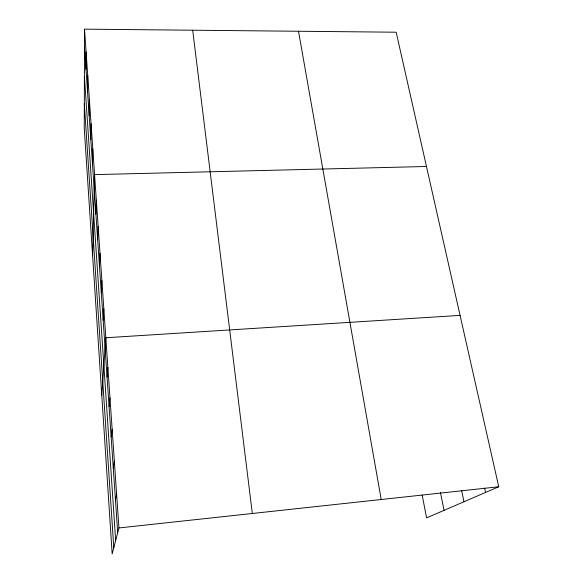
<?xml version="1.0" encoding="UTF-8"?>
<svg xmlns="http://www.w3.org/2000/svg" width="583" height="583" viewBox="0 0 583 583"><rect width="100%" height="100%" fill="white"/><g stroke="black" fill="none" stroke-linecap="round" stroke-linejoin="round"><path stroke-width="0.87" d="M84.528 29.15L84.251 128.289L112.169 553.85L118.954 527.95L84.528 29.15L396.17 32.211L498.749 486.761L426.596 517.879L422.172 495.062M86.007 69.355L86.102 51.996M87.574 92.267L87.72 75.382M89.177 115.704L89.367 99.314M90.817 139.68L91.057 123.815M92.493 164.217L92.792 148.913M92.617 255.799L94.57 174.616L426.472 166.49M95.918 214.289L96.333 200.173M97.667 239.832L98.141 226.357M99.453 265.986L99.992 253.175M101.289 292.768L101.887 280.671M103.162 320.205L103.832 308.852M101.777 395.42L105.829 337.754L460.074 315.388M107.053 377.135L107.877 367.407M109.079 406.679L109.976 397.832M111.149 436.98L112.133 429.066M113.277 468.076L114.341 461.138M115.456 499.988L116.622 494.093M118.954 527.95L498.749 486.761M484.611 488.117L485.559 492.446M461.598 490.376L463.988 501.752M440.471 492.584L444.049 510.351M298.503 31.249L381.216 499.507M192.681 30.214L252.337 513.485M84.477 46.953L117.7 532.745M84.397 76.388L115.66 540.536M84.316 103.92L113.794 547.663"/></g></svg>
